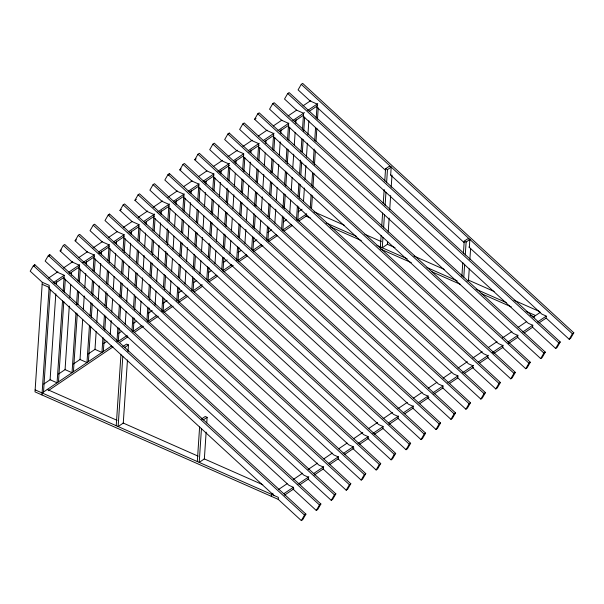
<?xml version="1.0" encoding="UTF-8"?>
<svg xmlns="http://www.w3.org/2000/svg" width="604" height="604" viewBox="0 0 604 604"><rect width="100%" height="100%" fill="white"/><g stroke="black" fill="none" stroke-linecap="round" stroke-linejoin="round"><path stroke-width="0.91" d="M42.288 282.302L35.009 391.875L278.27 499.395L301.328 520.603L302.725 519.651L305.918 514.132L34.798 264.711L33.394 265.662L30.2 271.181L42.288 282.302L49.256 285.382L41.978 394.948M43.518 392.004L50.343 289.233M55.81 293.793L50.102 379.75L57.07 382.83L62.537 300.611M56.436 284.446L56.617 281.645M63.156 291.264L64.22 275.25L57.252 272.178L45.157 261.056L48.35 255.537L49.755 254.586L320.883 504.008L317.689 509.527L316.285 510.478L293.227 489.263L293.363 487.269L288.923 485.306L64.009 278.391M58.475 381.879L63.813 301.532M64.432 292.185L65.3 279.108M69.286 306.092L65.066 369.625L72.035 372.706L76.006 312.91M69.845 297.681L70.713 284.597M71.332 275.258L71.521 272.457M76.565 304.499L77.493 290.486M78.112 281.139L79.177 265.126L72.208 262.045L60.121 250.924L63.314 245.405L64.719 244.461L335.839 493.883L332.645 499.402L331.241 500.354L308.191 479.138L308.319 477.145L303.887 475.182L78.965 268.267M73.431 371.754L77.282 313.823M77.901 304.484L78.769 291.4M79.396 282.06L80.264 268.976M82.695 319.32L80.022 359.501L86.991 362.574L89.475 325.201M83.314 309.98L84.243 295.968M84.802 287.557L85.73 273.544M86.289 265.133L86.538 261.396M90.094 315.862L90.962 302.778M91.582 293.438L92.457 280.354M93.076 271.015L94.141 255.001L87.172 251.921L75.077 240.8L78.271 235.281L79.675 234.337L350.803 483.759L347.61 489.278L346.205 490.221L323.148 469.014L323.283 467.02L318.844 465.057L93.93 258.142M88.395 361.63L90.751 326.122M91.31 317.712L92.246 303.699M92.805 295.296L93.733 281.275M94.352 271.936L95.221 258.852M96.164 331.619L94.987 349.369L101.955 352.449L102.944 337.5M96.783 322.279L97.652 309.195M98.271 299.856L99.207 285.835M99.826 276.496L100.694 263.412M101.253 255.009L101.502 251.272M103.563 328.161L104.432 315.077M105.058 305.737L105.987 291.724M106.546 283.314L107.414 270.23M108.033 260.89L109.097 244.877L102.129 241.796L90.041 230.675L93.235 225.156L94.632 224.205L365.76 473.634L362.566 479.153L361.162 480.097L338.112 458.889L338.24 456.888L333.808 454.933L108.886 248.018M103.352 351.505L104.16 339.357M104.786 330.011L105.715 315.998M106.274 307.587L107.202 293.574M107.822 284.235L108.69 271.151M109.248 262.74L110.185 248.727M110.253 334.571L111.189 320.558M111.748 312.147L112.616 299.071M113.235 289.724L114.103 276.647M114.722 267.3L115.651 253.287M116.278 243.948L116.459 241.139M116.972 341.388L117.908 327.376M118.527 318.036L119.396 304.952M119.954 296.541L120.883 282.529M121.502 273.189L122.37 260.105M122.997 250.766L124.062 234.752L117.093 231.672L104.998 220.551L108.192 215.032L109.596 214.08L380.716 463.51L377.53 469.021L376.126 469.972L353.068 448.764L353.204 446.764L348.765 444.808L123.85 237.893M118.316 341.373L119.184 328.297M119.803 318.95L120.672 305.873M121.23 297.462L122.167 283.45M122.786 274.103L123.654 261.026M124.213 252.615L125.141 238.603M116.232 425.714L120.951 354.661M122.793 356.36L118.127 426.552L123.276 423.072L127.459 359.999M125.217 324.446L126.085 311.37M126.704 302.023L127.633 288.01M128.191 279.599L129.06 266.523M129.686 257.176L130.615 243.163M131.174 234.752L131.423 231.015M128.025 351.52L128.463 344.937L126.561 344.091L122.823 346.628M131.997 330.335L132.865 317.251M133.484 307.912L134.352 294.827M134.979 285.488L135.847 272.404M136.466 263.065L137.334 249.981M137.954 240.641L139.018 224.628L132.049 221.547L119.962 210.426L123.156 204.907L124.552 203.956L395.68 453.377L392.487 458.897L391.082 459.848L368.032 438.64L368.161 436.639L363.729 434.684L138.807 227.761M133.273 331.249L134.141 318.172M134.7 309.761L135.575 296.685M136.194 287.338L137.123 273.325M137.742 263.978L138.61 250.902M139.23 241.555L140.105 228.478M140.173 314.322L141.042 301.245M141.668 291.898L142.597 277.885M143.156 269.475L144.084 255.462M144.643 247.051L145.572 233.038M146.13 224.628L146.319 221.827M146.961 320.203L147.829 307.126M148.448 297.78L149.316 284.703M149.935 275.356L150.804 262.279M151.423 252.933L152.291 239.856M152.918 230.509L153.982 214.503L147.014 211.423L134.918 200.302L138.112 194.782L139.516 193.831L410.637 443.253L407.451 448.772L406.047 449.723L382.989 428.515L383.125 426.515L378.685 424.552L153.771 217.636M148.237 321.124L149.105 308.048M149.664 299.637L150.592 285.624M151.151 277.213L152.087 263.201M152.638 254.79L153.575 240.777M154.194 231.43L155.062 218.354M155.077 305.133L156.006 291.12M156.625 281.774L157.493 268.697M158.112 259.35L159.048 245.337M159.607 236.927L160.536 222.914M161.094 214.503L161.344 210.766M161.857 311.015L162.786 297.002M163.405 287.655L164.273 274.578M164.9 265.231L165.828 251.219M166.387 242.808L167.316 228.795M167.874 220.384L168.939 204.371L161.97 201.298L149.883 190.169L153.076 184.658L154.473 183.707L425.601 433.128L422.407 438.647L421.003 439.599L397.953 418.383L398.081 416.39L393.649 414.427L168.727 207.512M163.193 311L164.001 298.852M164.62 289.512L165.556 275.5M166.115 267.089L167.044 253.076M167.602 244.665L168.531 230.653M169.15 221.306L170.026 208.229M170.094 294.072L170.962 280.988M171.589 271.649L172.457 258.565M173.076 249.226L173.944 236.141M174.564 226.802L175.432 213.718M176.051 204.379L176.3 200.641M176.813 300.89L177.75 286.877M178.369 277.53L179.237 264.454M179.796 256.043L180.724 242.03M181.343 232.683L182.212 219.607M182.838 210.26L183.895 194.246L176.934 191.166L164.839 180.045L168.033 174.526L169.437 173.582L440.558 423.004L437.371 428.523L435.967 429.474L412.909 408.259L413.045 406.266L408.606 404.303L183.692 197.387M178.157 300.875L179.026 287.791M179.645 278.452L180.513 265.367M181.132 256.028L182 242.944M182.627 233.605L183.495 220.52M184.054 212.117L184.983 198.097M185.058 283.948L185.926 270.864M186.545 261.524L187.474 247.512M188.033 239.101L188.901 226.017M189.528 216.677L190.456 202.665M191.075 193.318L191.264 190.517M191.778 290.766L192.706 276.745M193.265 268.342L194.194 254.322M194.82 244.982L195.688 231.898M196.308 222.559L197.176 209.475M197.795 200.135L198.859 184.122L191.891 181.041L179.803 169.92L182.997 164.401L184.394 163.458L455.522 412.879L452.328 418.398L450.924 419.342L427.874 398.134L428.002 396.141L423.57 394.178L198.648 187.263M193.114 290.751L193.922 278.603M194.541 269.256L195.409 256.179M196.036 246.832L196.964 232.819M197.583 223.48L198.452 210.396M199.071 201.056L199.939 187.972M200.015 273.823L200.883 260.739M201.502 251.4L202.438 237.38M202.997 228.976L203.865 215.892M204.484 206.553L205.413 192.533M205.972 184.129L206.16 181.321M206.802 279.705L207.67 266.621M208.289 257.281L209.218 243.269M209.777 234.858L210.645 221.774M211.204 213.371L212.132 199.35M212.759 190.011L213.816 173.997L206.847 170.917L194.76 159.796L197.953 154.277L199.358 153.325L470.478 402.755L467.292 408.274L465.888 409.218L442.83 388.01L442.966 386.009L438.527 384.053L213.612 177.138M208.078 280.626L208.946 267.542M209.505 259.131L210.434 245.118M211.053 235.779L211.921 222.695M212.48 214.284L213.416 200.271M214.035 190.932L214.903 177.848M197.312 461.554L199.607 427.028M201.449 428.727L199.214 462.392L204.356 458.912L206.138 432.117M214.979 263.691L215.847 250.615M216.466 241.268L217.334 228.191M217.953 218.844L218.89 204.832M219.441 196.421L220.377 182.408M220.936 173.997L221.185 170.26M206.749 422.883L207.119 417.334L205.217 416.496L201.479 419.025M221.759 269.58L222.566 257.432M223.186 248.085L224.114 234.073M224.741 224.733L225.609 211.649M226.228 202.31L227.157 188.289M227.716 179.886L228.78 163.873L221.811 160.792L209.724 149.671L212.918 144.152L214.314 143.201L485.442 392.623L482.249 398.142L480.844 399.093L457.794 377.885L457.923 375.884L453.491 373.929L228.569 167.014M223.035 270.494L223.903 257.417M224.462 249.007L225.398 234.994M225.956 226.583L226.885 212.57M227.444 204.16L228.372 190.147M228.992 180.8L229.86 167.723M229.935 253.567L230.803 240.49M231.423 231.143L232.298 218.067M232.917 208.72L233.846 194.707M234.405 186.296L235.273 173.22M235.892 163.873L236.141 160.136M236.655 260.384L237.591 246.372M238.21 237.032L239.078 223.948M239.697 214.609L240.566 201.525M241.185 192.185L242.053 179.101M242.68 169.762L243.737 153.748L236.768 150.668L224.68 139.547L227.874 134.028L229.278 133.076L500.399 382.498L497.213 388.017L495.809 388.968L472.751 367.761L472.887 365.76L468.447 363.797L243.533 156.881M237.999 260.369L238.867 247.293M239.486 237.946L240.354 224.869M240.973 215.522L241.842 202.446M242.4 194.035L243.337 180.022M243.895 171.612L244.824 157.599M244.899 243.442L245.828 229.429M246.387 221.019L247.255 207.942M247.874 198.595L248.742 185.519M249.361 176.172L250.298 162.159M250.917 152.812L251.105 150.011M251.679 249.324L252.548 236.247M253.106 227.836L254.035 213.824M254.594 205.413L255.53 191.4M256.149 182.053L257.017 168.977M257.636 159.63L258.701 143.624L251.732 140.543L239.645 129.422L242.838 123.903L244.235 122.952L515.363 372.374L512.169 377.893L510.765 378.844L487.715 357.636L487.843 355.635L483.411 353.672L258.489 146.757M252.955 250.245L253.823 237.168M254.382 228.757L255.25 215.673M255.877 206.334L256.806 192.321M257.425 182.974L258.293 169.898M258.912 160.551L259.78 147.474M259.856 233.318L260.724 220.241M261.343 210.894L262.279 196.881M262.838 188.471L263.767 174.458M264.326 166.047L265.194 152.971M265.813 143.624L266.002 140.823M266.636 239.199L267.512 226.123M268.131 216.776L268.999 203.699M269.618 194.352L270.486 181.275M271.045 172.865L271.974 158.852M272.6 149.505L273.657 133.492L266.689 130.411L254.601 119.29L257.795 113.778L259.199 112.827L530.32 362.249L527.133 367.768L525.729 368.719L502.671 347.504L502.807 345.511L498.368 343.548L273.453 136.632M267.919 240.12L268.788 227.036M269.346 218.633L270.275 204.613M270.894 195.273L271.762 182.197M272.389 172.85L273.257 159.773M273.876 150.426L274.744 137.35M274.82 223.193L275.749 209.18M276.307 200.77L277.176 187.685M277.795 178.346L278.723 164.333M279.282 155.923L280.218 141.91M280.777 133.499L281.026 129.762M281.6 229.075L282.468 215.998M283.027 207.587L283.956 193.574M284.575 184.228L285.45 171.151M286.07 161.804L286.938 148.727M287.557 139.381L288.621 123.367L281.653 120.287L269.565 109.165L272.759 103.646L274.156 102.703L545.284 352.124L542.09 357.644L540.686 358.595L517.628 337.379L517.764 335.386L513.332 333.423L288.41 126.508M282.876 229.996L283.744 216.912M284.303 208.508L285.239 194.488M285.798 186.085L286.726 172.065M287.285 163.661L288.214 149.641M288.833 140.302L289.701 127.218M289.777 213.069L290.645 199.984M291.264 190.645L292.132 177.561M292.759 168.222L293.687 154.201M294.307 144.862L295.114 132.714M295.733 123.375L295.983 119.637M271.302 496.314L271.43 494.314L272.993 493.257M296.496 219.886L297.425 205.866M298.051 196.526L298.92 183.442M299.539 174.103L300.467 160.09M301.026 151.68L301.894 138.595M302.513 129.256L303.578 113.242L296.609 110.162L284.522 99.041L287.715 93.522L289.12 92.578L560.24 342L557.047 347.519L555.65 348.463L532.592 327.255L532.728 325.262L528.289 323.299L303.374 116.383M278.27 499.395L278.399 497.394L35.145 389.874M297.84 219.871L298.708 206.787M299.267 198.376L300.196 184.363M300.815 175.024L301.683 161.94M302.31 152.601L303.178 139.516M303.737 131.106L304.665 117.093M303.518 201.087L304.393 188.01M304.952 179.599L305.881 165.587M306.439 157.176L307.368 143.163M307.927 134.752L308.855 120.74M306.251 214.171L306.122 216.172L310.433 218.074M310.245 207.904L311.113 194.828M311.732 185.481L312.6 172.404M313.219 163.057L314.148 149.045M314.707 140.634L315.575 127.557M316.202 118.21L317.138 104.069L310.169 100.989L298.082 89.868L301.275 84.349L302.672 83.397L573.8 332.819L570.606 338.338L569.202 339.289L546.152 318.082L546.28 316.081L541.848 314.118L468.923 247.028M311.521 208.825L312.389 195.741M312.947 187.338L313.876 173.318M314.435 164.915L315.363 150.894M315.99 141.555L316.858 128.471M317.478 119.131L318.225 107.92M380.369 246.93L381.124 235.636M381.743 226.221L382.619 213.038M383.246 203.623L384.182 189.505M384.748 181.034L385.563 168.795L389.301 166.259L391.203 167.104L390.675 175.047M382.959 237.417L382.272 247.776L387.413 244.295L387.602 241.487M383.585 228.002L384.461 214.82M385.088 205.405L385.964 192.231M386.583 182.816L387.458 169.633L391.203 167.104M388.221 232.125L389.157 218.089M389.716 209.663L390.645 195.621M391.203 187.202L392.011 175.032M461.886 276.307L462.807 262.446M463.419 253.204L464.219 241.192L467.957 238.663L469.859 239.501L469.331 247.413M463.789 277.145L464.642 264.212M465.261 254.971L466.122 242.038L469.859 239.501M469.248 268.908L468.5 280.135L467.028 281.124M469.867 259.554L470.614 248.335M33.884 266.288L34.798 264.711M48.841 256.164L49.755 254.586M108.682 215.658L109.596 214.08M168.524 175.16L169.437 173.582M228.365 134.654L229.278 133.076M301.328 520.603L304.514 515.084L305.918 514.132M316.285 510.478L319.478 504.959L320.883 504.008M331.241 500.354L334.435 494.835L335.839 493.883M346.205 490.221L349.399 484.71L350.803 483.759M361.162 480.097L364.355 474.578L365.76 473.634M376.126 469.972L379.32 464.453L380.716 463.51M391.082 459.848L394.276 454.329L395.68 453.377M406.047 449.723L409.24 444.204L410.637 443.253M421.003 439.599L424.197 434.08L425.601 433.128M435.967 429.474L439.161 423.955L440.558 423.004M450.924 419.342L454.117 413.831L455.522 412.879M465.888 409.218L469.081 403.699L470.478 402.755M480.844 399.093L484.038 393.574L485.442 392.623M495.809 388.968L499.002 383.449L500.399 382.498M510.765 378.844L513.959 373.325L515.363 372.374M525.729 368.719L528.923 363.2L530.32 362.249M540.686 358.595L543.879 353.076L545.284 352.124M555.65 348.463L558.843 342.944L560.24 342M569.202 339.289L572.396 333.77L573.8 332.819M60.121 250.924L61.525 249.981M75.077 240.8L76.481 239.848M119.962 210.426L121.366 209.475M134.918 200.302L136.323 199.35M179.803 169.92L181.208 168.969M194.76 159.796L196.164 158.844M254.601 119.29L256.005 118.346M48.531 278.074L57.901 271.732M63.36 268.033L72.729 261.698M78.973 257.47L87.557 251.657M93.024 247.957L102.393 241.623M108.637 237.395L117.221 231.581M123.465 227.353L132.049 221.547M138.293 217.319L147.663 210.977M153.122 207.285L162.491 200.943M167.957 197.244L177.319 190.902M183.563 186.681L192.148 180.868M198.399 176.64L206.983 170.826M213.227 166.606L222.589 160.264M228.055 156.564L237.425 150.222M242.883 146.53L252.253 140.188M258.497 135.96L267.081 130.147M273.325 125.926L281.909 120.113M288.153 115.885L296.745 110.079M302.989 105.851L310.788 100.566M53.16 282.74L64.084 275.341M68.773 272.17L79.698 264.779M82.823 262.664L94.526 254.737M98.429 252.094L109.362 244.703M113.258 242.061L124.19 234.662M128.093 232.019L139.018 224.628M143.699 221.457L154.632 214.058M157.75 211.944L169.46 204.024M173.363 201.381L184.288 193.982M188.191 191.34L199.116 183.948M203.019 181.306L213.952 173.907M217.855 171.264L229.558 163.344M233.461 160.702L243.608 153.831M248.289 150.668L259.222 143.269M263.125 140.626L274.05 133.227M277.953 130.592L288.878 123.193M292.781 120.551L304.492 112.631M307.61 110.517L317.757 103.646M54.587 283.676L63.956 277.342M69.415 273.642L79.562 266.772M85.028 263.072L94.398 256.738M99.079 253.567L109.226 246.696M114.692 242.997L124.054 236.662M129.52 232.963L138.882 226.621M144.348 222.921L154.496 216.058M159.177 212.887L169.324 206.017M174.012 202.853L184.16 195.983M189.618 192.283L198.988 185.941M204.454 182.249L213.816 175.907M219.282 172.208L229.429 165.337M234.11 162.174L243.48 155.832M248.939 152.132L259.086 145.262M264.552 141.57L273.914 135.228M279.38 131.529L288.75 125.194M294.208 121.495L303.578 115.153M309.044 111.453L317.628 105.647M43.73 384.061L50.751 379.312M58.558 374.027L65.587 369.271M73.394 363.986L80.415 359.237M88.222 353.952L95.243 349.195M103.828 343.382L106.953 341.268M118.663 333.348L121.782 331.234M133.492 323.306L136.61 321.2M148.32 313.272L152.223 310.63M163.148 303.231L167.051 300.596M178.761 292.668L181.887 290.554M193.59 282.627L196.715 280.52M208.425 272.593L211.543 270.479M223.254 262.559L227.157 259.916M238.082 252.517L241.207 250.403M253.695 241.955L256.813 239.841M267.746 232.442L271.641 229.799M283.351 221.879L286.477 219.765M298.18 211.838L302.083 209.195M42.114 392.955L111.581 345.933M117.825 341.713L127.187 335.371M132.653 331.672L142.023 325.329M147.482 321.638L156.851 315.296M162.317 311.596L171.679 305.254M177.923 301.034L186.508 295.22M192.752 290.992L202.121 284.65M207.587 280.958L216.172 275.145M222.415 270.917L231.785 264.582M237.244 260.883L246.613 254.541M252.857 250.313L261.441 244.507M266.908 240.807L276.27 234.465M282.513 230.237L291.105 224.431M297.349 220.203L306.711 213.861M48.222 390.728L113.008 346.877M119.252 342.649L127.837 336.836M134.08 332.615L143.45 326.273M148.909 322.574L158.278 316.239M163.744 312.54L173.106 306.198M178.573 302.498L187.942 296.164M194.186 291.936L202.77 286.122M209.014 281.894L217.599 276.088M223.842 271.86L233.212 265.518M238.671 261.819L247.262 256.013M253.506 251.785L262.868 245.443M268.335 241.743L277.697 235.409M283.948 231.181L292.532 225.368M298.776 221.139L306.583 215.862M124.726 347.466L128.463 344.937M207.119 417.334L203.382 419.871L202.113 419.304M278.459 489.557L287.043 483.751M293.287 479.523L302.657 473.181M308.115 469.482L317.485 463.147M323.729 458.919L332.313 453.106M338.557 448.878L347.141 443.072M353.385 438.844L362.755 432.502M368.221 428.802L377.583 422.468M383.049 418.768L392.419 412.426M397.877 408.727L407.247 402.392M413.491 398.164L422.075 392.351M428.319 388.13L436.903 382.317M443.147 378.089L451.739 372.275M457.983 368.055L467.345 361.713M472.811 358.013L482.173 351.671M488.417 347.451L497.009 341.637M502.468 337.938L511.837 331.596M518.081 327.376L526.665 321.562M532.909 317.334L539.984 312.547M283.865 493.695L293.234 487.36M297.915 484.189L308.84 476.79M313.529 473.619L323.668 466.756M328.357 463.585L338.504 456.715M343.185 453.544L353.332 446.681M358.013 443.51L368.161 436.639M372.849 433.468L382.989 426.605M388.455 422.906L398.602 416.035M403.283 412.864L413.43 406.001M418.119 402.83L428.266 395.96M432.947 392.789L443.094 385.926M447.775 382.755L457.923 375.884M462.604 372.713L473.536 365.322M478.217 362.151L488.364 355.28M492.268 352.638L503.192 345.246M507.881 342.075L518.028 335.205M522.709 332.034L532.856 325.171M537.537 322L546.122 316.186M284.514 495.167L293.876 488.825M300.12 484.597L308.712 478.791M314.171 475.091L323.54 468.749M329.784 464.521L338.368 458.715M344.612 454.487L353.982 448.145M359.44 444.446L368.81 438.111M374.276 434.412L382.861 428.598M389.104 424.37L398.474 418.036M404.718 413.808L413.302 407.994M419.546 403.766L428.908 397.432M433.596 394.261L442.959 387.919M449.202 383.691L457.794 377.885M464.038 373.657L473.4 367.315M479.644 363.095L488.228 357.281M493.695 353.582L503.064 347.24M508.523 343.548L517.892 337.206M524.136 332.978L532.72 327.164M538.964 322.944L545.993 318.187M385.563 168.795L387.458 169.633M464.219 241.192L466.122 242.038M313.982 211.838L344.159 225.171M364.846 234.314L381.23 241.555M387.262 244.227L395.024 247.655M413.989 256.036L444.159 269.376M468.296 280.045L494.163 291.475M513.989 300.241L539.855 311.672M326.084 222.936L356.254 236.277M376.949 245.42L407.119 258.754M426.945 267.519L457.122 280.86M476.088 289.24L506.265 302.574M526.092 311.339L535.574 315.53M330.26 226.84L361.298 240.558M380.263 248.939L411.294 262.657M431.988 271.808L460.437 284.378M481.131 293.521L511.301 306.862M530.267 315.243L534.578 317.153M42.159 284.295L49.128 287.376M47.255 389.474L117.085 420.339M123.118 423.004L198.127 456.156M204.16 458.829L262.785 484.733M301.275 84.349L572.396 333.77M316.926 107.202L385.639 170.411M390.494 174.881L464.061 242.559M287.715 93.522L558.843 342.944M272.759 103.646L543.879 353.076M257.795 113.778L528.923 363.2M242.838 123.903L513.959 373.325M227.874 134.028L499.002 383.449M212.918 144.152L484.038 393.574M197.953 154.277L469.081 403.699M182.997 164.401L454.117 413.831M168.033 174.526L439.161 423.955M153.076 184.658L424.197 434.08M138.112 194.782L409.24 444.204M123.156 204.907L394.276 454.329M108.192 215.032L379.32 464.453M93.235 225.156L364.355 474.578M78.271 235.281L349.399 484.71M63.314 245.405L334.435 494.835M48.35 255.537L319.478 504.959M33.394 265.662L304.514 515.084M49.052 288.516L273.967 495.431"/></g></svg>
